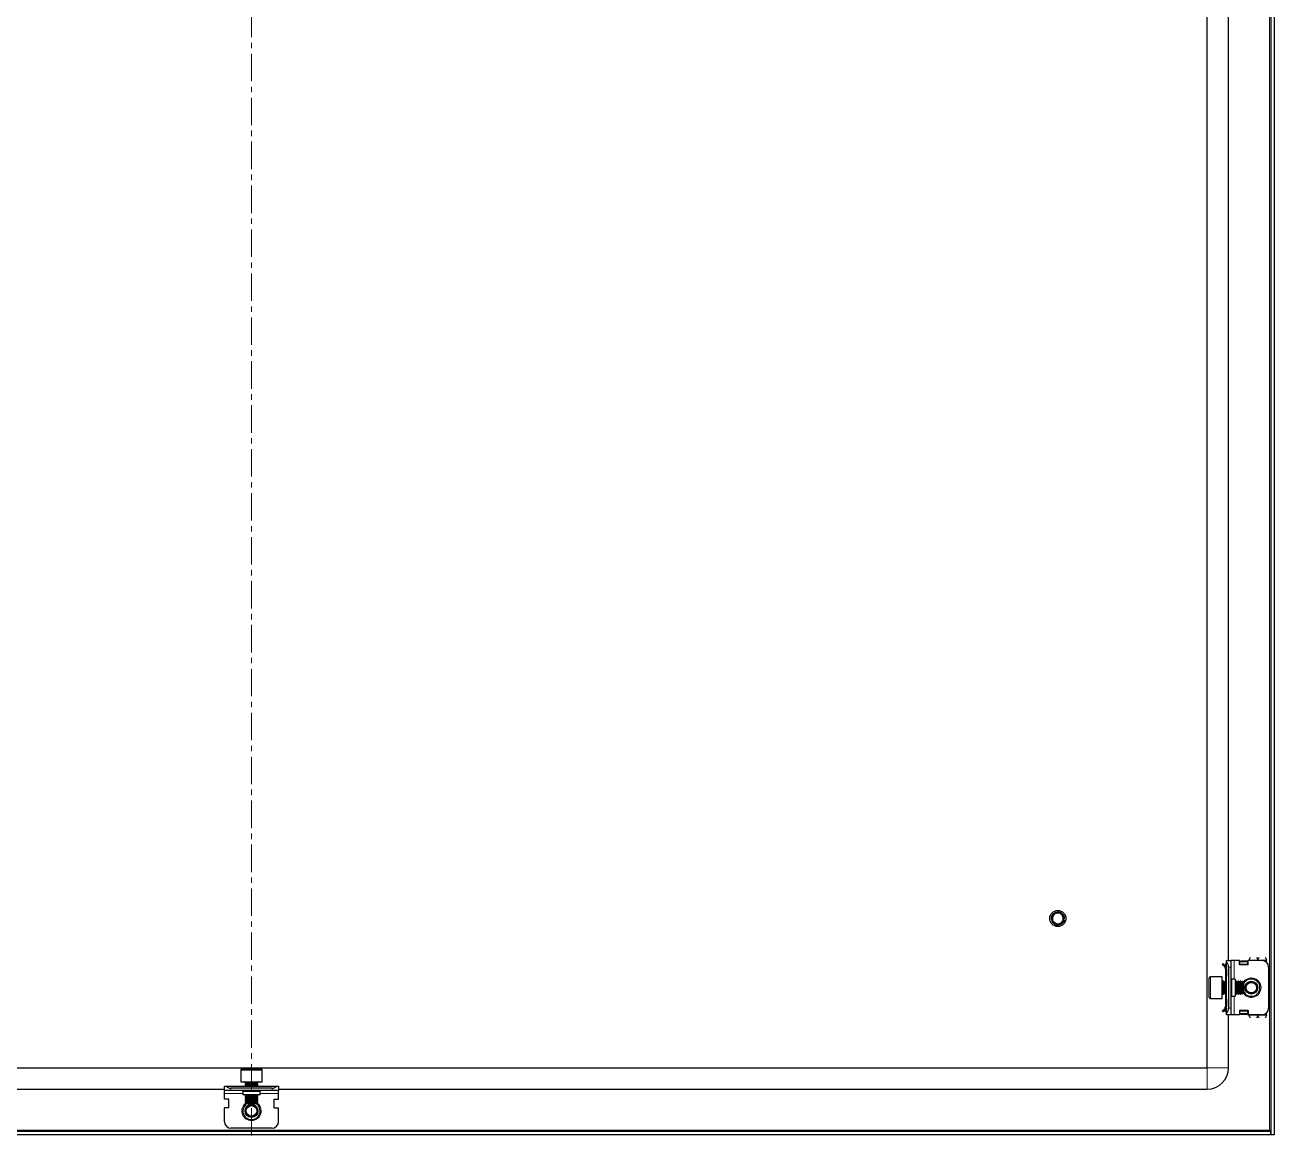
# Model space of a CAD drawing. Header units: millimetres. Extents: x -470 to 1925, y -869 to 1304.
# Drawn here: x 1346 to 1924, y -757 to -242 of the extents above; entities that cross this region are included whole.
import ezdxf

# ---------------------------------------------------------------- set-up
doc = ezdxf.new("R2010")
doc.units = ezdxf.units.MM
doc.linetypes.add('CENTERX2', pattern=[20.32, 12.7, -2.54, 2.54, -2.54])
doc.layers.add('FORMAT', color=7, linetype='Continuous')

msp = doc.modelspace()

# ---------------------------------------------------------------- linework, layer by layer
at = {"color": 8, "linetype": 'Continuous', "lineweight": 18}
for p, q in [((1922.14, 1203.73), (1922.14, -753.07)), ((1902.24, -676.17), (1902.03, -675.96)), ((1905.74, -674.67), (1905.74, -683.17)), ((1912.74, -674.42), (1916.74, -674.42)), ((1920.74, -674.42), (1916.74, -674.42)), ((1902.24, -676.67), (1901.74, -676.67)), ((1904.24, -677.67), (1903.24, -677.67)), ((1911.99, -676.32), (1908.49, -676.32)), ((1894.84, -682.17), (1894.84, -684.48)), ((1894.84, -684.48), (1894.84, -692.17)), ((1900.49, -684.17), (1900.49, -690.17)), ((1904.74, -683.17), (1904.74, -691.17)), ((1905.74, -691.17), (1905.74, -699.67)), ((1902.24, -697.67), (1901.74, -697.67)), ((1902.24, -698.17), (1902.03, -698.38)), ((1903.24, -696.67), (1904.24, -696.67)), ((1908.49, -698.02), (1911.99, -698.02)), ((1916.74, -699.92), (1912.74, -699.92)), ((1920.74, -699.92), (1916.74, -699.92)), ((1453.93, -725.27), (1446.24, -725.27)), ((1456.24, -725.27), (1453.93, -725.27)), ((1893.24, -724.17), (1893.24, -734.17)), ((1893.24, -724.17), (1903.24, -724.17)), ((1441.74, -733.67), (1441.74, -734.67)), ((1454.24, -730.92), (1448.24, -730.92)), ((1460.74, -734.67), (1460.74, -733.67)), ((1447.24, -736.17), (1438.74, -736.17)), ((1455.24, -735.17), (1447.24, -735.17)), ((1463.74, -736.17), (1455.24, -736.17)), ((1922.14, -753.07), (980.34, -753.07))]:
    msp.add_line(p, q, dxfattribs=at)
at = {"color": 7, "linetype": 'Continuous', "lineweight": 25}
for p, q in [((1922.74, 1205.83), (1922.74, -755.17)), ((1924.24, 1205.83), (1924.24, -755.17)), ((1893.24, -724.17), (1893.24, 1174.83)), ((1903.24, -674.67), (1903.24, -99.67)), ((1822.7, -652.59), (1822.97, -652.47)), ((1823.26, -652.33), (1823.55, -652.27)), ((1823.64, -652.23), (1823.6, -652.24)), ((1824.78, -652.22), (1824.74, -652.21)), ((1824.96, -652.26), (1824.91, -652.25)), ((1825.14, -652.31), (1825.09, -652.29)), ((1825.31, -652.37), (1825.27, -652.35)), ((1825.67, -652.53), (1825.63, -652.51)), ((1825.67, -652.53), (1825.67, -652.64)), ((1825.67, -652.53), (1825.81, -652.65)), ((1825.85, -652.64), (1825.81, -652.61)), ((1826.02, -652.75), (1825.98, -652.73)), ((1826.02, -652.75), (1826.23, -652.94)), ((1826.18, -652.88), (1826.14, -652.85)), ((1821.25, -654.97), (1821.24, -655.02)), ((1821.24, -655.17), (1821.24, -655.17)), ((1821.25, -654.97), (1821.31, -654.66)), ((1821.27, -654.77), (1821.26, -654.82)), ((1821.3, -654.56), (1821.29, -654.61)), ((1821.35, -654.37), (1821.34, -654.42)), ((1821.4, -654.19), (1821.39, -654.23)), ((1821.46, -654.05), (1821.56, -653.87)), ((1821.47, -654.05), (1821.57, -653.86)), ((1821.95, -656.04), (1821.78, -655.63)), ((1822.08, -657.25), (1821.96, -657.12)), ((1821.97, -653.2), (1822.14, -653.08)), ((1821.97, -657.13), (1821.98, -657.15)), ((1822.08, -657.25), (1822.11, -657.28)), ((1822.22, -657.39), (1822.26, -657.42)), ((1822.38, -657.52), (1822.42, -657.55)), ((1822.54, -657.64), (1822.59, -657.67)), ((1824.04, -658.16), (1824.79, -658.09)), ((1824.63, -658.14), (1824.42, -658.14)), ((1824.93, -658.09), (1824.97, -658.08)), ((1825.12, -658.04), (1825.17, -658.02)), ((1825.31, -657.97), (1825.36, -657.95)), ((1825.5, -657.89), (1825.55, -657.87)), ((1825.86, -657.69), (1825.66, -657.81)), ((1825.68, -657.73), (1825.73, -657.77)), ((1825.69, -657.8), (1825.73, -657.77)), ((1825.86, -657.69), (1825.9, -657.67)), ((1826.33, -653.02), (1826.3, -652.99)), ((1826.31, -657.34), (1826.35, -657.3)), ((1826.46, -653.16), (1826.43, -653.12)), ((1826.44, -657.2), (1826.47, -657.17)), ((1827.05, -654.13), (1827.05, -654.12)), ((1827.16, -655.87), (1827.08, -656.11)), ((1827.11, -654.31), (1827.1, -654.26)), ((1827.1, -656.06), (1827.12, -656.02)), ((1827.16, -654.48), (1827.15, -654.44)), ((1827.16, -655.87), (1827.17, -655.83)), ((1827.2, -654.67), (1827.19, -654.62)), ((1827.2, -655.67), (1827.2, -655.63)), ((1827.24, -655.06), (1827.21, -655.3)), ((1827.22, -654.86), (1827.22, -654.81)), ((1827.22, -655.47), (1827.23, -655.42)), ((1827.24, -655.06), (1827.23, -655.01)), ((1827.24, -655.26), (1827.24, -655.21)), ((1902.03, -675.96), (1902.24, -675.76)), ((1902.24, -674.67), (1904.24, -674.67)), ((1902.24, -675.43), (1902.24, -674.67)), ((1902.24, -698.91), (1902.24, -675.43)), ((1904.24, -674.67), (1904.24, -677.67)), ((1905.74, -674.67), (1904.24, -674.67)), ((1908.24, -674.67), (1905.74, -674.67)), ((1908.24, -676.67), (1908.24, -674.67)), ((1908.49, -675.05), (1908.99, -674.69)), ((1908.99, -675.05), (1908.49, -675.4)), ((1908.49, -675.4), (1908.49, -675.05)), ((1908.49, -676.32), (1908.49, -675.4)), ((1908.99, -674.69), (1908.99, -675.05)), ((1908.99, -674.69), (1911.49, -674.69)), ((1908.99, -675.05), (1911.49, -675.05)), ((1911.49, -675.05), (1911.49, -674.69)), ((1911.49, -674.69), (1911.99, -675.05)), ((1911.99, -675.4), (1911.49, -675.05)), ((1911.99, -675.05), (1911.99, -675.4)), ((1911.99, -675.4), (1911.99, -676.32)), ((1912.04, -674.79), (1912.04, -676.67)), ((1912.24, -674.79), (1912.04, -674.79)), ((1912.24, -676.67), (1912.24, -674.67)), ((1918.74, -674.67), (1912.24, -674.67)), ((1912.74, -674.67), (1912.74, -674.42)), ((1920.74, -675.43), (1920.74, -674.42)), ((1900.68, -676.03), (1900.32, -676.38)), ((1901.3, -677.36), (1900.32, -676.38)), ((1901.65, -677.01), (1900.68, -676.03)), ((1901.3, -677.36), (1901.65, -677.01)), ((1901.74, -676.67), (1901.74, -677.06)), ((1901.74, -678.42), (1902.24, -678.42)), ((1901.74, -678.42), (1901.74, -681.92)), ((1902.24, -678.42), (1902.24, -681.92)), ((1903.24, -677.67), (1903.24, -696.67)), ((1904.24, -677.67), (1904.24, -696.67)), ((1912.24, -676.67), (1908.24, -676.67)), ((1908.49, -676.67), (1908.49, -676.32)), ((1911.99, -676.32), (1911.99, -676.67)), ((1921.74, -677.67), (1921.74, -696.67)), ((1894.24, -684.8), (1894.24, -682.77)), ((1894.24, -691.57), (1894.24, -684.8)), ((1900.24, -682.17), (1894.84, -682.17)), ((1900.24, -684.48), (1900.24, -682.17)), ((1900.24, -692.17), (1900.24, -684.48)), ((1900.85, -684.17), (1900.49, -684.17)), ((1901.24, -684.72), (1900.85, -684.17)), ((1900.85, -689.7), (1900.85, -684.17)), ((1901.63, -684.17), (1901.24, -684.72)), ((1901.24, -689.23), (1901.24, -684.72)), ((1901.85, -684.17), (1901.63, -684.17)), ((1901.63, -689.7), (1901.63, -684.17)), ((1902.24, -681.92), (1901.74, -681.92)), ((1901.74, -681.92), (1901.74, -684.17)), ((1902.24, -684.72), (1901.85, -684.17)), ((1901.85, -689.7), (1901.85, -684.17)), ((1906.24, -683.17), (1904.74, -683.17)), ((1906.24, -683.17), (1906.24, -691.17)), ((1906.63, -684.17), (1906.24, -684.72)), ((1906.85, -684.17), (1906.63, -684.17)), ((1906.63, -689.7), (1906.63, -684.17)), ((1907.24, -684.72), (1906.85, -684.17)), ((1906.85, -689.7), (1906.85, -684.17)), ((1907.63, -684.17), (1907.24, -684.72)), ((1907.24, -689.23), (1907.24, -684.72)), ((1907.85, -684.17), (1907.63, -684.17)), ((1907.63, -689.7), (1907.63, -684.17)), ((1908.24, -684.72), (1907.85, -684.17)), ((1907.85, -689.7), (1907.85, -684.17)), ((1908.63, -684.17), (1908.24, -684.72)), ((1908.24, -689.23), (1908.24, -684.72)), ((1908.85, -684.17), (1908.63, -684.17)), ((1908.63, -689.7), (1908.63, -684.17)), ((1909.24, -684.72), (1908.85, -684.17)), ((1908.85, -689.7), (1908.85, -684.17)), ((1909.63, -684.17), (1909.24, -684.72)), ((1909.24, -689.23), (1909.24, -684.72)), ((1909.68, -684.17), (1909.63, -684.17)), ((1909.63, -689.7), (1909.63, -684.17)), ((1910.24, -684.72), (1909.68, -684.17)), ((1909.68, -685.55), (1909.68, -684.17)), ((1909.68, -690.17), (1909.68, -685.55)), ((1910.24, -685.85), (1910.24, -684.72)), ((1910.24, -689.62), (1910.24, -685.85)), ((1894.84, -692.17), (1900.24, -692.17)), ((1900.49, -690.17), (1900.85, -690.17)), ((1900.85, -690.17), (1901.24, -689.62)), ((1900.85, -690.17), (1900.85, -689.7)), ((1901.24, -689.62), (1901.24, -689.23)), ((1901.24, -689.62), (1901.63, -690.17)), ((1901.63, -690.17), (1901.63, -689.7)), ((1901.63, -690.17), (1901.85, -690.17)), ((1901.74, -690.17), (1901.74, -692.42)), ((1901.74, -692.42), (1902.24, -692.42)), ((1901.74, -692.42), (1901.74, -695.92)), ((1901.85, -690.17), (1902.24, -689.62)), ((1901.85, -690.17), (1901.85, -689.7)), ((1902.24, -692.42), (1902.24, -695.92)), ((1904.74, -691.17), (1906.24, -691.17)), ((1906.24, -689.62), (1906.63, -690.17)), ((1906.63, -690.17), (1906.63, -689.7)), ((1906.63, -690.17), (1906.85, -690.17)), ((1906.85, -690.17), (1907.24, -689.62)), ((1906.85, -690.17), (1906.85, -689.7)), ((1907.24, -689.62), (1907.24, -689.23)), ((1907.24, -689.62), (1907.63, -690.17)), ((1907.63, -690.17), (1907.63, -689.7)), ((1907.63, -690.17), (1907.85, -690.17)), ((1907.85, -690.17), (1908.24, -689.62)), ((1907.85, -690.17), (1907.85, -689.7)), ((1908.24, -689.62), (1908.24, -689.23)), ((1908.24, -689.62), (1908.63, -690.17)), ((1908.63, -690.17), (1908.63, -689.7)), ((1908.63, -690.17), (1908.85, -690.17)), ((1908.85, -690.17), (1909.24, -689.62)), ((1908.85, -690.17), (1908.85, -689.7)), ((1909.24, -689.62), (1909.24, -689.23)), ((1909.24, -689.62), (1909.63, -690.17)), ((1909.63, -690.17), (1909.63, -689.7)), ((1909.63, -690.17), (1909.68, -690.17)), ((1909.68, -690.17), (1910.24, -689.62)), ((1901.3, -696.98), (1900.32, -697.96)), ((1900.68, -698.31), (1900.32, -697.96)), ((1901.65, -697.33), (1900.68, -698.31)), ((1901.3, -696.98), (1901.65, -697.33)), ((1901.74, -695.92), (1902.24, -695.92)), ((1901.74, -697.67), (1901.74, -697.21)), ((1902.24, -698.58), (1902.03, -698.38)), ((1902.24, -699.67), (1902.24, -698.91)), ((1904.24, -696.67), (1904.24, -699.67)), ((1912.24, -697.67), (1908.24, -697.67)), ((1908.24, -697.67), (1908.24, -699.67)), ((1908.49, -698.02), (1908.49, -697.67)), ((1908.49, -698.94), (1908.49, -698.02)), ((1908.49, -698.94), (1908.99, -699.29)), ((1908.49, -699.29), (1908.49, -698.94)), ((1911.49, -699.29), (1911.99, -698.94)), ((1911.99, -697.67), (1911.99, -698.02)), ((1911.99, -698.02), (1911.99, -698.94)), ((1911.99, -698.94), (1911.99, -699.29)), ((1912.04, -697.67), (1912.04, -699.55)), ((1912.24, -697.67), (1912.24, -699.67)), ((1920.74, -699.92), (1920.74, -698.91)), ((1904.24, -699.67), (1902.24, -699.67)), ((1903.24, -724.17), (1903.24, -699.67)), ((1905.74, -699.67), (1904.24, -699.67)), ((1908.24, -699.67), (1905.74, -699.67)), ((1908.99, -699.64), (1908.49, -699.29)), ((1911.49, -699.29), (1908.99, -699.29)), ((1908.99, -699.29), (1908.99, -699.64)), ((1911.49, -699.64), (1908.99, -699.64)), ((1911.49, -699.64), (1911.49, -699.29)), ((1911.99, -699.29), (1911.49, -699.64)), ((1912.04, -699.55), (1912.24, -699.55)), ((1918.74, -699.67), (1912.24, -699.67)), ((1912.74, -699.92), (1912.74, -699.67)), ((1009.24, -724.17), (1893.24, -724.17)), ((1446.24, -725.27), (1446.24, -730.67)), ((1446.84, -724.67), (1453.61, -724.67)), ((1453.61, -724.67), (1455.64, -724.67)), ((1456.24, -730.67), (1456.24, -725.27)), ((1438.74, -734.67), (1438.74, -732.67)), ((1438.74, -732.67), (1439.5, -732.67)), ((1439.5, -732.67), (1462.97, -732.67)), ((1460.74, -733.67), (1441.74, -733.67)), ((1446.24, -730.67), (1453.93, -730.67)), ((1448.24, -730.92), (1448.24, -731.28)), ((1448.24, -731.28), (1448.79, -731.67)), ((1448.24, -731.28), (1448.71, -731.28)), ((1448.79, -731.67), (1448.24, -732.06)), ((1448.24, -732.06), (1448.24, -732.28)), ((1448.24, -732.06), (1448.71, -732.06)), ((1448.24, -732.28), (1448.79, -732.67)), ((1448.24, -732.28), (1448.71, -732.28)), ((1448.71, -731.28), (1454.24, -731.28)), ((1448.71, -732.06), (1454.24, -732.06)), ((1448.71, -732.28), (1454.24, -732.28)), ((1448.79, -731.67), (1449.18, -731.67)), ((1449.18, -731.67), (1453.68, -731.67)), ((1453.68, -731.67), (1454.24, -731.28)), ((1454.24, -732.06), (1453.68, -731.67)), ((1453.68, -732.67), (1454.24, -732.28)), ((1453.93, -730.67), (1456.24, -730.67)), ((1454.24, -731.28), (1454.24, -730.92)), ((1454.24, -732.28), (1454.24, -732.06)), ((1462.97, -732.67), (1463.74, -732.67)), ((1463.74, -732.67), (1463.74, -734.67)), ((1009.24, -734.17), (1438.74, -734.17)), ((1441.74, -734.67), (1438.74, -734.67)), ((1438.74, -736.17), (1438.74, -734.67)), ((1438.74, -738.67), (1438.74, -736.17)), ((1440.74, -738.67), (1438.74, -738.67)), ((1440.74, -742.67), (1440.74, -738.67)), ((1460.74, -734.67), (1441.74, -734.67)), ((1447.24, -735.17), (1447.24, -736.67)), ((1455.24, -736.67), (1447.24, -736.67)), ((1448.79, -736.67), (1448.24, -737.06)), ((1448.24, -737.06), (1448.24, -737.28)), ((1448.24, -737.06), (1448.71, -737.06)), ((1448.24, -737.28), (1448.79, -737.67)), ((1448.24, -737.28), (1448.71, -737.28)), ((1448.79, -737.67), (1448.24, -738.06)), ((1448.24, -738.06), (1448.24, -738.28)), ((1448.24, -738.06), (1448.71, -738.06)), ((1448.24, -738.28), (1448.79, -738.67)), ((1448.24, -738.28), (1448.71, -738.28)), ((1448.79, -738.67), (1448.24, -739.06)), ((1448.24, -739.06), (1448.24, -739.28)), ((1448.24, -739.06), (1448.71, -739.06)), ((1448.24, -739.28), (1448.79, -739.67)), ((1448.24, -739.28), (1448.71, -739.28)), ((1448.71, -737.06), (1454.24, -737.06)), ((1448.71, -737.28), (1454.24, -737.28)), ((1448.71, -738.06), (1454.24, -738.06)), ((1448.71, -738.28), (1454.24, -738.28)), ((1448.71, -739.06), (1454.24, -739.06)), ((1448.71, -739.28), (1454.24, -739.28)), ((1448.79, -737.67), (1449.18, -737.67)), ((1448.79, -738.67), (1449.18, -738.67)), ((1449.18, -737.67), (1453.68, -737.67)), ((1449.18, -738.67), (1453.68, -738.67)), ((1454.24, -737.06), (1453.68, -736.67)), ((1453.68, -737.67), (1454.24, -737.28)), ((1454.24, -738.06), (1453.68, -737.67)), ((1453.68, -738.67), (1454.24, -738.28)), ((1454.24, -739.06), (1453.68, -738.67)), ((1453.68, -739.67), (1454.24, -739.28)), ((1454.24, -737.28), (1454.24, -737.06)), ((1454.24, -738.28), (1454.24, -738.06)), ((1454.24, -739.28), (1454.24, -739.06)), ((1455.24, -736.67), (1455.24, -735.17)), ((1463.74, -734.67), (1460.74, -734.67)), ((1461.74, -738.67), (1463.74, -738.67)), ((1461.74, -742.67), (1461.74, -738.67)), ((1463.74, -734.17), (1893.24, -734.17)), ((1463.74, -736.17), (1463.74, -734.67)), ((1463.74, -738.67), (1463.74, -736.17)), ((1438.74, -749.17), (1438.74, -742.67)), ((1440.74, -742.67), (1438.74, -742.67)), ((1448.79, -739.67), (1448.24, -740.06)), ((1448.24, -740.06), (1448.24, -740.12)), ((1448.24, -740.06), (1448.71, -740.06)), ((1448.24, -740.12), (1448.79, -740.67)), ((1448.24, -740.12), (1452.86, -740.12)), ((1448.71, -740.06), (1454.24, -740.06)), ((1448.79, -739.67), (1449.18, -739.67)), ((1448.79, -740.67), (1452.56, -740.67)), ((1449.18, -739.67), (1453.68, -739.67)), ((1452.56, -740.67), (1453.68, -740.67)), ((1452.86, -740.12), (1454.24, -740.12)), ((1454.24, -740.06), (1453.68, -739.67)), ((1453.68, -740.67), (1454.24, -740.12)), ((1454.24, -740.12), (1454.24, -740.06)), ((1461.74, -742.67), (1463.74, -742.67)), ((1463.74, -749.17), (1463.74, -742.67)), ((1922.54, -753.67), (979.94, -753.67)), ((1922.54, -755.17), (979.94, -755.17)), ((1460.74, -752.17), (1441.74, -752.17)), ((1922.14, -753.07), (1922.38, -753.67)), ((1922.54, -753.67), (1922.54, -755.17)), ((1924.24, -755.17), (1922.74, -755.17))]:
    msp.add_line(p, q, dxfattribs=at)
for centre, radius in [((1824.24, -655.17), 3.75), ((1913.74, -687.17), 3), ((1913.74, -687.17), 2.76), ((1913.74, -687.17), 2.45), ((1451.24, -744.17), 3), ((1451.24, -744.17), 2.76), ((1451.24, -744.17), 2.45)]:
    msp.add_circle(centre, radius, dxfattribs=at)
for centre, radius, start, end in [((1824.24, -655.17), 2.5, 108.59442, 168.59442), ((1824.24, -655.17), 2.5, 48.59442, 108.59442), ((1824.24, -655.17), 3, 180, 220.74374), ((1824.24, -655.17), 2.5, 168.59442, 190.51652), ((1824.24, -655.17), 3, 239.92857, 266.21929), ((1824.24, -655.17), 2.5, 255.88813, 288.59442), ((1824.24, -655.17), 2.5, 288.59442, 348.59442), ((1824.24, -655.17), 2.5, 348.59442, 48.59442), ((1902.74, -676.67), 1, 135, 180), ((1900.24, -677.67), 3, 360, 48.18969), ((1918.74, -677.67), 3, 360, 90), ((1894.84, -682.77), 0.6, 90, 180), ((1900.49, -683.92), 0.25, 180, 270), ((1904.74, -682.67), 0.5, 180, 270), ((1913.74, -687.17), 4, 270, 151.04498), ((1894.84, -691.57), 0.6, 180, 270), ((1900.49, -690.42), 0.25, 90, 180), ((1904.74, -691.67), 0.5, 90, 180), ((1913.74, -687.17), 4, 208.95502, 270), ((1902.74, -697.67), 1, 180, 225), ((1900.24, -696.67), 3, 311.81031, 360), ((1918.74, -696.67), 3, 270, 360), ((1446.84, -725.27), 0.6, 90, 180), ((1455.64, -725.27), 0.6, 0, 90), ((1893.24, -724.17), 10, 270, 0), ((1441.74, -730.67), 3, 221.81031, 270), ((1447.99, -730.92), 0.25, 0, 90), ((1454.49, -730.92), 0.25, 90, 180), ((1460.74, -730.67), 3, 270, 318.18969), ((1446.74, -735.17), 0.5, 0, 90), ((1455.74, -735.17), 0.5, 90, 180), ((1451.24, -744.17), 4, 118.95502, 180), ((1451.24, -744.17), 4, 180, 61.04498), ((1441.74, -749.17), 3, 180, 270), ((1460.74, -749.17), 3, 270, 360)]:
    msp.add_arc(centre, radius, start, end, dxfattribs=at)
at = {"color": 8, "linetype": 'Continuous', "lineweight": 18}
for centre, start, end in [((1913.74, -687.17), 215.46217, 90), ((1913.74, -687.17), 90, 144.53783), ((1451.24, -744.17), 125.46217, 0), ((1451.24, -744.17), 0, 54.53783)]:
    msp.add_arc(centre, 4.5, start, end, dxfattribs=at)
at = {"color": 7, "linetype": 'Continuous', "lineweight": 25}
for points, knots in [([(1821.4, -654.19), (1821.61, -653.76), (1821.93, -653.12), (1822.51, -652.72), (1822.72, -652.59)], [0, 0, 0, 0, 0.657042, 1, 1, 1, 1]), ([(1821.61, -653.78), (1821.64, -653.71), (1821.77, -653.37), (1822.09, -653.05), (1822.36, -652.83), (1822.41, -652.79)], [0, 0, 0, 0, 0.17549, 0.867074, 1, 1, 1, 1]), ([(1823.08, -652.81), (1823.02, -652.85), (1822.69, -653.03), (1822.2, -653.5), (1821.89, -654.08), (1821.8, -654.42), (1821.79, -654.48)], [0, 0, 0, 0, 0.104785, 0.513079, 0.918136, 1, 1, 1, 1]), ([(1822.38, -652.82), (1822.37, -652.82), (1822.36, -652.83), (1822.35, -652.84), (1822.34, -652.85)], [0, 0, 0, 0, 0.484546, 1, 1, 1, 1]), ([(1822.53, -652.7), (1822.53, -652.71), (1822.51, -652.72), (1822.5, -652.72), (1822.49, -652.73)], [0, 0, 0, 0, 0.482687, 1, 1, 1, 1]), ([(1822.53, -652.7), (1822.54, -652.69), (1822.59, -652.66), (1822.65, -652.64), (1822.69, -652.62)], [0, 0, 0, 0, 0.230751, 1, 1, 1, 1]), ([(1822.7, -652.59), (1822.69, -652.6), (1822.68, -652.61), (1822.67, -652.61), (1822.66, -652.62)], [0, 0, 0, 0, 0.480194, 1, 1, 1, 1]), ([(1822.7, -652.59), (1822.73, -652.61), (1822.79, -652.65), (1822.86, -652.72), (1822.9, -652.77), (1822.91, -652.79)], [0, 0, 0, 0, 0.362858, 0.693435, 1, 1, 1, 1]), ([(1823.06, -652.85), (1823.05, -652.85), (1823.01, -652.84), (1822.94, -652.81), (1822.86, -652.76), (1822.78, -652.69), (1822.74, -652.62), (1822.72, -652.59)], [0, 0, 0, 0, 0.084477, 0.253367, 0.470159, 0.686909, 1, 1, 1, 1]), ([(1822.88, -652.49), (1822.87, -652.5), (1822.86, -652.51), (1822.84, -652.51), (1822.84, -652.52)], [0, 0, 0, 0, 0.477867, 1, 1, 1, 1]), ([(1823, -652.8), (1822.99, -652.78), (1822.98, -652.73), (1822.95, -652.66), (1822.9, -652.58), (1822.86, -652.54), (1822.84, -652.52)], [0, 0, 0, 0, 0.154183, 0.462567, 0.728091, 1, 1, 1, 1]), ([(1822.88, -652.49), (1822.91, -652.52), (1822.97, -652.55), (1823.03, -652.63), (1823.08, -652.71), (1823.11, -652.77), (1823.11, -652.81), (1823.11, -652.82)], [0, 0, 0, 0, 0.260762, 0.494805, 0.723794, 0.94279, 1, 1, 1, 1]), ([(1823.07, -652.41), (1823.06, -652.41), (1823.05, -652.42), (1823.03, -652.42), (1823.02, -652.43)], [0, 0, 0, 0, 0.4764859, 1, 1, 1, 1]), ([(1823.16, -652.82), (1823.16, -652.81), (1823.16, -652.75), (1823.15, -652.67), (1823.12, -652.58), (1823.08, -652.5), (1823.04, -652.45), (1823.02, -652.43)], [0, 0, 0, 0, 0.114393, 0.350182, 0.585971, 0.790611, 1, 1, 1, 1]), ([(1823.07, -652.41), (1823.09, -652.4), (1823.15, -652.37), (1823.22, -652.36), (1823.26, -652.35)], [0, 0, 0, 0, 0.301025, 1, 1, 1, 1]), ([(1823.07, -652.41), (1823.1, -652.43), (1823.15, -652.48), (1823.21, -652.55), (1823.24, -652.64), (1823.26, -652.72), (1823.27, -652.78), (1823.26, -652.82), (1823.26, -652.83)], [0, 0, 0, 0, 0.218347, 0.41099, 0.598711, 0.777744, 0.945667, 1, 1, 1, 1]), ([(1823.44, -652.8), (1823.43, -652.8), (1823.38, -652.82), (1823.3, -652.83), (1823.2, -652.83), (1823.13, -652.82), (1823.09, -652.81), (1823.08, -652.81)], [0, 0, 0, 0, 0.099011, 0.388276, 0.61301, 0.895384, 1, 1, 1, 1]), ([(1823.26, -652.33), (1823.25, -652.34), (1823.24, -652.34), (1823.22, -652.35), (1823.22, -652.35)], [0, 0, 0, 0, 0.4765794, 1, 1, 1, 1]), ([(1823.29, -652.83), (1823.29, -652.83), (1823.31, -652.79), (1823.31, -652.72), (1823.32, -652.62), (1823.3, -652.52), (1823.27, -652.43), (1823.23, -652.38), (1823.22, -652.35)], [0, 0, 0, 0, 0.019058, 0.219488, 0.419831, 0.620151, 0.807785, 1, 1, 1, 1]), ([(1823.26, -652.33), (1823.29, -652.36), (1823.33, -652.41), (1823.38, -652.49), (1823.4, -652.58), (1823.41, -652.66), (1823.41, -652.73), (1823.4, -652.77), (1823.39, -652.79)], [0, 0, 0, 0, 0.2130021, 0.3969751, 0.5751808, 0.7443635, 0.9027788, 1, 1, 1, 1]), ([(1823.45, -652.27), (1823.45, -652.28), (1823.43, -652.28), (1823.42, -652.28), (1823.41, -652.29)], [0, 0, 0, 0, 0.4789775, 1, 1, 1, 1]), ([(1823.41, -652.79), (1823.42, -652.76), (1823.45, -652.71), (1823.46, -652.62), (1823.47, -652.53), (1823.46, -652.42), (1823.43, -652.34), (1823.41, -652.29)], [0, 0, 0, 0, 0.147065, 0.321231, 0.495346, 0.669443, 1, 1, 1, 1]), ([(1823.71, -652.57), (1823.7, -652.58), (1823.68, -652.63), (1823.62, -652.71), (1823.52, -652.77), (1823.47, -652.79), (1823.44, -652.8)], [0, 0, 0, 0, 0.153621, 0.528305, 0.811762, 1, 1, 1, 1]), ([(1823.45, -652.27), (1823.47, -652.3), (1823.51, -652.36), (1823.54, -652.45), (1823.55, -652.53), (1823.55, -652.61), (1823.53, -652.69), (1823.51, -652.74), (1823.49, -652.77), (1823.48, -652.78)], [0, 0, 0, 0, 0.1954613, 0.3596487, 0.5176065, 0.6667879, 0.8062679, 0.9362427, 1, 1, 1, 1]), ([(1823.53, -652.73), (1823.53, -652.73), (1823.56, -652.69), (1823.59, -652.6), (1823.62, -652.49), (1823.62, -652.4), (1823.62, -652.32), (1823.6, -652.27), (1823.6, -652.24)], [0, 0, 0, 0, 0.001313, 0.309582, 0.493731, 0.677835, 0.837663, 1, 1, 1, 1]), ([(1823.56, -652.74), (1823.59, -652.72), (1823.64, -652.68), (1823.68, -652.61), (1823.7, -652.58), (1823.71, -652.57)], [0, 0, 0, 0, 0.41332, 0.833507, 1, 1, 1, 1]), ([(1823.64, -652.23), (1823.65, -652.26), (1823.68, -652.31), (1823.69, -652.39), (1823.69, -652.48), (1823.68, -652.55), (1823.65, -652.64), (1823.6, -652.7), (1823.57, -652.73)], [0, 0, 0, 0, 0.162579, 0.32416, 0.478216, 0.623372, 0.759205, 1, 1, 1, 1]), ([(1823.6, -652.25), (1823.62, -652.24), (1823.74, -652.2), (1823.87, -652.19), (1823.97, -652.18)], [0, 0, 0, 0, 0.169871, 1, 1, 1, 1]), ([(1823.64, -652.23), (1823.67, -652.22), (1823.99, -652.16), (1824.63, -652.15), (1825.29, -652.33), (1825.62, -652.51), (1825.69, -652.54)], [0, 0, 0, 0, 0.044285, 0.46488, 0.894202, 1, 1, 1, 1]), ([(1825.68, -652.85), (1825.62, -652.82), (1825.29, -652.64), (1824.62, -652.46), (1824, -652.49), (1823.71, -652.57), (1823.71, -652.57)], [0, 0, 0, 0, 0.102158, 0.551599, 0.99962, 1, 1, 1, 1]), ([(1824.07, -652.2), (1824.14, -652.19), (1824.31, -652.16), (1824.48, -652.18), (1824.58, -652.19)], [0, 0, 0, 0, 0.399625, 1, 1, 1, 1]), ([(1824.73, -652.23), (1824.79, -652.23), (1824.94, -652.24), (1825.08, -652.29), (1825.17, -652.32)], [0, 0, 0, 0, 0.3533163, 1, 1, 1, 1]), ([(1825.61, -652.83), (1825.61, -652.82), (1825.6, -652.79), (1825.61, -652.72), (1825.64, -652.63), (1825.67, -652.57), (1825.69, -652.54)], [0, 0, 0, 0, 0.0582551, 0.3055086, 0.6471604, 1, 1, 1, 1]), ([(1825.89, -653.29), (1825.88, -653.29), (1825.85, -653.25), (1825.8, -653.19), (1825.75, -653.11), (1825.71, -653.02), (1825.69, -652.93), (1825.69, -652.88), (1825.68, -652.85)], [0, 0, 0, 0, 0.066273, 0.267344, 0.4230955, 0.6187345, 0.8140891, 1, 1, 1, 1]), ([(1825.69, -652.85), (1825.71, -652.83), (1825.75, -652.78), (1825.78, -652.7), (1825.8, -652.64), (1825.81, -652.61)], [0, 0, 0, 0, 0.351509, 0.671861, 1, 1, 1, 1]), ([(1825.85, -652.64), (1825.85, -652.67), (1825.84, -652.74), (1825.81, -652.84), (1825.77, -652.92), (1825.73, -652.97), (1825.71, -652.99), (1825.71, -652.99)], [0, 0, 0, 0, 0.275174, 0.522846, 0.765225, 0.99702, 1, 1, 1, 1]), ([(1825.72, -653.04), (1825.73, -653.03), (1825.78, -653.01), (1825.84, -652.96), (1825.9, -652.89), (1825.95, -652.81), (1825.97, -652.75), (1825.98, -652.73)], [0, 0, 0, 0, 0.084965, 0.329338, 0.573716, 0.784411, 1, 1, 1, 1]), ([(1826.02, -652.75), (1826.01, -652.79), (1826, -652.86), (1825.96, -652.95), (1825.91, -653.02), (1825.85, -653.08), (1825.8, -653.12), (1825.77, -653.13), (1825.77, -653.13)], [0, 0, 0, 0, 0.222831, 0.420099, 0.612409, 0.79585, 0.967895, 1, 1, 1, 1]), ([(1825.78, -653.16), (1825.78, -653.16), (1825.82, -653.15), (1825.88, -653.12), (1825.97, -653.07), (1826.04, -653.01), (1826.1, -652.93), (1826.13, -652.88), (1826.14, -652.85)], [0, 0, 0, 0, 0.002693, 0.20821, 0.413641, 0.619057, 0.807274, 1, 1, 1, 1]), ([(1826.18, -652.88), (1826.17, -652.92), (1826.15, -652.98), (1826.1, -653.06), (1826.04, -653.13), (1825.98, -653.18), (1825.92, -653.22), (1825.88, -653.22), (1825.87, -653.22)], [0, 0, 0, 0, 0.219212, 0.409339, 0.593597, 0.768568, 0.932394, 1, 1, 1, 1]), ([(1821.73, -654.88), (1821.72, -654.89), (1821.71, -654.93), (1821.66, -654.98), (1821.61, -655.03), (1821.55, -655.08), (1821.47, -655.12), (1821.38, -655.15), (1821.31, -655.17), (1821.26, -655.17), (1821.24, -655.17)], [0, 0, 0, 0, 0.060221, 0.18113, 0.301988, 0.42281, 0.589437, 0.75603, 0.87711, 1, 1, 1, 1]), ([(1821.24, -655.18), (1821.24, -655.13), (1821.23, -655.05), (1821.25, -654.97), (1821.26, -654.95)], [0, 0, 0, 0, 0.659859, 1, 1, 1, 1]), ([(1821.6, -655.04), (1821.57, -655.03), (1821.51, -655.01), (1821.42, -655), (1821.33, -655), (1821.27, -655.02), (1821.24, -655.02)], [0, 0, 0, 0, 0.237597, 0.516729, 0.755527, 1, 1, 1, 1]), ([(1821.24, -655.18), (1821.27, -655.16), (1821.33, -655.13), (1821.42, -655.1), (1821.48, -655.1), (1821.51, -655.1)], [0, 0, 0, 0, 0.371226, 0.708872, 1, 1, 1, 1]), ([(1822.17, -656.95), (1822.14, -656.93), (1821.9, -656.71), (1821.55, -656.25), (1821.31, -655.64), (1821.26, -655.29), (1821.24, -655.17)], [0, 0, 0, 0, 0.050685, 0.485619, 0.826643, 1, 1, 1, 1]), ([(1821.25, -654.97), (1821.28, -654.96), (1821.34, -654.93), (1821.44, -654.91), (1821.53, -654.91), (1821.61, -654.93), (1821.66, -654.95), (1821.68, -654.96)], [0, 0, 0, 0, 0.235039, 0.445532, 0.651268, 0.847853, 1, 1, 1, 1]), ([(1821.7, -654.93), (1821.68, -654.91), (1821.62, -654.87), (1821.53, -654.83), (1821.44, -654.81), (1821.35, -654.8), (1821.29, -654.81), (1821.26, -654.82)], [0, 0, 0, 0, 0.189173, 0.404697, 0.62022, 0.807935, 1, 1, 1, 1]), ([(1821.27, -654.77), (1821.3, -654.76), (1821.37, -654.73), (1821.46, -654.73), (1821.55, -654.74), (1821.63, -654.76), (1821.69, -654.79), (1821.73, -654.82), (1821.74, -654.83)], [0, 0, 0, 0, 0.214065, 0.402363, 0.585629, 0.760234, 0.923894, 1, 1, 1, 1]), ([(1821.76, -654.82), (1821.75, -654.81), (1821.72, -654.77), (1821.66, -654.72), (1821.57, -654.67), (1821.48, -654.63), (1821.39, -654.61), (1821.32, -654.61), (1821.29, -654.61)], [0, 0, 0, 0, 0.069872, 0.258455, 0.446951, 0.635422, 0.81547, 1, 1, 1, 1]), ([(1821.3, -654.56), (1821.31, -654.51), (1821.32, -654.43), (1821.36, -654.36), (1821.37, -654.33)], [0, 0, 0, 0, 0.657988, 1, 1, 1, 1]), ([(1821.3, -654.56), (1821.34, -654.56), (1821.4, -654.54), (1821.5, -654.55), (1821.58, -654.57), (1821.66, -654.61), (1821.72, -654.65), (1821.75, -654.68), (1821.76, -654.7)], [0, 0, 0, 0, 0.208898, 0.388587, 0.562428, 0.727295, 0.881578, 1, 1, 1, 1]), ([(1821.77, -654.67), (1821.75, -654.65), (1821.72, -654.61), (1821.66, -654.55), (1821.59, -654.5), (1821.51, -654.46), (1821.42, -654.43), (1821.36, -654.42), (1821.34, -654.42)], [0, 0, 0, 0, 0.137266, 0.30795, 0.478578, 0.649185, 0.822833, 1, 1, 1, 1]), ([(1821.35, -654.37), (1821.38, -654.37), (1821.44, -654.37), (1821.52, -654.38), (1821.6, -654.41), (1821.67, -654.46), (1821.73, -654.51), (1821.77, -654.56), (1821.79, -654.6), (1821.79, -654.62)], [0, 0, 0, 0, 0.165667, 0.330522, 0.488809, 0.638525, 0.778629, 0.909213, 1, 1, 1, 1]), ([(1821.77, -654.53), (1821.76, -654.52), (1821.74, -654.48), (1821.69, -654.41), (1821.62, -654.34), (1821.54, -654.29), (1821.46, -654.25), (1821.41, -654.24), (1821.39, -654.23)], [0, 0, 0, 0, 0.076151, 0.276704, 0.47712, 0.677473, 0.837574, 1, 1, 1, 1]), ([(1821.4, -654.19), (1821.43, -654.19), (1821.49, -654.2), (1821.57, -654.23), (1821.64, -654.27), (1821.7, -654.33), (1821.74, -654.38), (1821.77, -654.45), (1821.79, -654.5), (1821.8, -654.54), (1821.8, -654.55)], [0, 0, 0, 0, 0.154027, 0.307095, 0.452862, 0.590123, 0.718565, 0.838856, 0.95247, 1, 1, 1, 1]), ([(1821.48, -654.06), (1821.49, -654), (1821.52, -653.87), (1821.59, -653.76), (1821.62, -653.7)], [0, 0, 0, 0, 0.4624819, 1, 1, 1, 1]), ([(1821.69, -653.65), (1821.71, -653.6), (1821.81, -653.3), (1822.06, -653.09), (1822.26, -652.91)], [0, 0, 0, 0, 0.171865, 1, 1, 1, 1]), ([(1821.73, -654.84), (1821.72, -654.94), (1821.71, -655.21), (1821.75, -655.47), (1821.78, -655.63)], [0, 0, 0, 0, 0.4085207, 1, 1, 1, 1]), ([(1821.79, -654.68), (1821.79, -654.68), (1821.78, -654.73), (1821.76, -654.78), (1821.73, -654.83), (1821.73, -654.84)], [0, 0, 0, 0, 0.157682, 0.80304, 1, 1, 1, 1]), ([(1821.79, -654.48), (1821.79, -654.51), (1821.8, -654.58), (1821.79, -654.64), (1821.79, -654.68)], [0, 0, 0, 0, 0.544473, 1, 1, 1, 1]), ([(1821.97, -653.2), (1821.97, -653.21), (1821.95, -653.23), (1821.94, -653.25), (1821.93, -653.26)], [0, 0, 0, 0, 0.296796, 1, 1, 1, 1]), ([(1823.23, -657.4), (1823.16, -657.37), (1822.84, -657.21), (1822.32, -656.79), (1822.07, -656.29), (1821.95, -656.04)], [0, 0, 0, 0, 0.130652, 0.560007, 1, 1, 1, 1]), ([(1821.97, -657.13), (1821.98, -657.1), (1822.01, -657.06), (1822.08, -657), (1822.13, -656.97), (1822.16, -656.95), (1822.17, -656.95)], [0, 0, 0, 0, 0.315056, 0.630194, 0.945514, 1, 1, 1, 1]), ([(1822.53, -657), (1822.5, -656.99), (1822.44, -656.98), (1822.36, -656.98), (1822.28, -656.99), (1822.19, -657.01), (1822.09, -657.06), (1822.02, -657.11), (1821.98, -657.15)], [0, 0, 0, 0, 0.1494074, 0.2785629, 0.4076606, 0.5367225, 0.7270454, 1, 1, 1, 1]), ([(1822.1, -653.07), (1822.09, -653.07), (1822.08, -653.08), (1822.07, -653.1), (1822.07, -653.1)], [0, 0, 0, 0, 0.4842322, 1, 1, 1, 1]), ([(1822.08, -657.25), (1822.09, -657.22), (1822.12, -657.17), (1822.18, -657.11), (1822.25, -657.06), (1822.32, -657.02), (1822.39, -657), (1822.47, -656.99), (1822.52, -657), (1822.54, -657.01)], [0, 0, 0, 0, 0.159446, 0.318034, 0.469983, 0.61348, 0.747649, 0.872856, 1, 1, 1, 1]), ([(1822.59, -657.05), (1822.59, -657.05), (1822.55, -657.05), (1822.49, -657.06), (1822.4, -657.07), (1822.32, -657.11), (1822.24, -657.15), (1822.17, -657.21), (1822.13, -657.26), (1822.11, -657.28)], [0, 0, 0, 0, 0.018281, 0.175639, 0.332896, 0.490097, 0.647274, 0.821632, 1, 1, 1, 1]), ([(1822.17, -656.95), (1822.19, -656.95), (1822.23, -656.94), (1822.32, -656.93), (1822.42, -656.94), (1822.5, -656.98), (1822.58, -657.03), (1822.67, -657.12), (1822.74, -657.23), (1822.76, -657.32), (1822.77, -657.36)], [0, 0, 0, 0, 0.073646, 0.169563, 0.351373, 0.438893, 0.519676, 0.682906, 0.8512, 1, 1, 1, 1]), ([(1822.23, -652.94), (1822.23, -652.95), (1822.21, -652.96), (1822.2, -652.97), (1822.2, -652.97)], [0, 0, 0, 0, 0.485158, 1, 1, 1, 1]), ([(1822.22, -657.39), (1822.23, -657.36), (1822.26, -657.29), (1822.31, -657.21), (1822.37, -657.15), (1822.44, -657.11), (1822.52, -657.08), (1822.57, -657.06), (1822.6, -657.06), (1822.61, -657.06)], [0, 0, 0, 0, 0.198035, 0.367663, 0.531495, 0.686664, 0.831818, 0.981917, 1, 1, 1, 1]), ([(1822.67, -657.13), (1822.66, -657.13), (1822.62, -657.14), (1822.54, -657.16), (1822.45, -657.21), (1822.37, -657.27), (1822.31, -657.34), (1822.27, -657.39), (1822.26, -657.42)], [0, 0, 0, 0, 0.0505, 0.241124, 0.431653, 0.622154, 0.808692, 1, 1, 1, 1]), ([(1822.38, -657.52), (1822.38, -657.49), (1822.4, -657.42), (1822.44, -657.33), (1822.5, -657.26), (1822.56, -657.21), (1822.62, -657.17), (1822.67, -657.16), (1822.68, -657.15)], [0, 0, 0, 0, 0.2092385, 0.3927019, 0.571062, 0.7408444, 0.8999576, 1, 1, 1, 1]), ([(1822.73, -657.23), (1822.71, -657.24), (1822.65, -657.27), (1822.57, -657.32), (1822.5, -657.39), (1822.45, -657.47), (1822.43, -657.52), (1822.42, -657.55)], [0, 0, 0, 0, 0.1721036, 0.3910988, 0.610089, 0.8028012, 1, 1, 1, 1]), ([(1822.54, -657.64), (1822.55, -657.61), (1822.56, -657.54), (1822.59, -657.45), (1822.64, -657.37), (1822.69, -657.31), (1822.73, -657.28), (1822.75, -657.27)], [0, 0, 0, 0, 0.240212, 0.454711, 0.664287, 0.864517, 1, 1, 1, 1]), ([(1822.78, -657.38), (1822.76, -657.4), (1822.71, -657.44), (1822.65, -657.51), (1822.61, -657.59), (1822.59, -657.64), (1822.59, -657.67)], [0, 0, 0, 0, 0.228254, 0.510351, 0.752319, 1, 1, 1, 1]), ([(1822.72, -657.76), (1822.72, -657.72), (1822.72, -657.65), (1822.75, -657.55), (1822.77, -657.49), (1822.79, -657.47), (1822.79, -657.47)], [0, 0, 0, 0, 0.357139, 0.680979, 0.998183, 1, 1, 1, 1]), ([(1822.77, -657.36), (1822.78, -657.37), (1822.79, -657.42), (1822.8, -657.49), (1822.79, -657.58), (1822.78, -657.68), (1822.75, -657.74), (1822.74, -657.77)], [0, 0, 0, 0, 0.113604, 0.31095, 0.508229, 0.75166, 1, 1, 1, 1]), ([(1823.63, -657.59), (1823.34, -657.54), (1823.05, -657.49), (1822.78, -657.36), (1822.77, -657.36)], [0, 0, 0, 0, 0.965671, 1, 1, 1, 1]), ([(1823.63, -657.59), (1823.54, -657.56), (1823.4, -657.5), (1823.27, -657.43), (1823.23, -657.4)], [0, 0, 0, 0, 0.681733, 1, 1, 1, 1]), ([(1824.79, -658.09), (1824.78, -658.08), (1824.76, -658.03), (1824.74, -657.95), (1824.74, -657.87), (1824.76, -657.8), (1824.8, -657.72), (1824.86, -657.64), (1824.95, -657.57), (1825.01, -657.55), (1825.04, -657.54)], [0, 0, 0, 0, 0.098631, 0.238541, 0.378532, 0.49895, 0.601027, 0.777401, 0.9101, 1, 1, 1, 1]), ([(1824.94, -657.59), (1824.93, -657.59), (1824.9, -657.62), (1824.87, -657.68), (1824.82, -657.76), (1824.79, -657.85), (1824.78, -657.94), (1824.78, -658.03), (1824.78, -658.07), (1824.79, -658.09)], [0, 0, 0, 0, 0.036757, 0.196192, 0.355485, 0.51469, 0.719746, 0.882005, 1, 1, 1, 1]), ([(1824.93, -658.09), (1824.92, -658.06), (1824.89, -658.01), (1824.86, -657.93), (1824.85, -657.84), (1824.86, -657.76), (1824.89, -657.67), (1824.93, -657.61), (1824.96, -657.58)], [0, 0, 0, 0, 0.16279, 0.324686, 0.479688, 0.626058, 0.76302, 1, 1, 1, 1]), ([(1825.02, -657.56), (1825.01, -657.58), (1824.98, -657.63), (1824.95, -657.72), (1824.93, -657.81), (1824.93, -657.94), (1824.96, -658.03), (1824.97, -658.08)], [0, 0, 0, 0, 0.13286, 0.29106, 0.491007, 0.69089, 1, 1, 1, 1]), ([(1825.12, -658.04), (1825.1, -658.01), (1825.06, -657.96), (1825.02, -657.87), (1825, -657.79), (1825, -657.7), (1825.01, -657.63), (1825.02, -657.57), (1825.04, -657.55), (1825.04, -657.54)], [0, 0, 0, 0, 0.198483, 0.367712, 0.531083, 0.685778, 0.830503, 0.965152, 1, 1, 1, 1]), ([(1825.04, -657.54), (1825.05, -657.54), (1825.1, -657.52), (1825.17, -657.51), (1825.27, -657.51), (1825.36, -657.52), (1825.45, -657.55), (1825.53, -657.58), (1825.61, -657.63), (1825.66, -657.68), (1825.69, -657.71), (1825.7, -657.72)], [0, 0, 0, 0, 0.04296, 0.1733, 0.274263, 0.401081, 0.527716, 0.654259, 0.780759, 0.936852, 1, 1, 1, 1]), ([(1825.13, -657.52), (1825.13, -657.53), (1825.11, -657.57), (1825.09, -657.64), (1825.08, -657.74), (1825.09, -657.84), (1825.12, -657.93), (1825.15, -657.99), (1825.17, -658.02)], [0, 0, 0, 0, 0.043388, 0.23288, 0.422274, 0.611632, 0.803279, 1, 1, 1, 1]), ([(1825.31, -657.97), (1825.29, -657.95), (1825.24, -657.9), (1825.19, -657.82), (1825.15, -657.73), (1825.14, -657.65), (1825.14, -657.58), (1825.15, -657.53), (1825.15, -657.52)], [0, 0, 0, 0, 0.208724, 0.39105, 0.568219, 0.73683, 0.894853, 1, 1, 1, 1]), ([(1825.25, -657.51), (1825.25, -657.54), (1825.24, -657.6), (1825.24, -657.7), (1825.27, -657.79), (1825.3, -657.88), (1825.34, -657.93), (1825.36, -657.95)], [0, 0, 0, 0, 0.181695, 0.396783, 0.61186, 0.803681, 1, 1, 1, 1]), ([(1825.5, -657.89), (1825.47, -657.87), (1825.42, -657.83), (1825.36, -657.75), (1825.32, -657.67), (1825.29, -657.59), (1825.29, -657.54), (1825.28, -657.51)], [0, 0, 0, 0, 0.234253, 0.442787, 0.646465, 0.841043, 1, 1, 1, 1]), ([(1825.39, -657.53), (1825.39, -657.53), (1825.39, -657.57), (1825.41, -657.63), (1825.44, -657.72), (1825.49, -657.8), (1825.53, -657.85), (1825.55, -657.87)], [0, 0, 0, 0, 0.00279, 0.269575, 0.536371, 0.765499, 1, 1, 1, 1]), ([(1825.69, -657.8), (1825.66, -657.78), (1825.6, -657.74), (1825.53, -657.67), (1825.49, -657.61), (1825.47, -657.57), (1825.47, -657.56)], [0, 0, 0, 0, 0.319514, 0.608493, 0.891527, 1, 1, 1, 1]), ([(1825.7, -657.72), (1825.77, -657.67), (1826.12, -657.44), (1826.61, -656.94), (1826.84, -656.38), (1826.94, -656.14)], [0, 0, 0, 0, 0.128781, 0.613629, 1, 1, 1, 1]), ([(1827.1, -656.06), (1826.96, -656.4), (1826.69, -657.06), (1826.12, -657.5), (1825.84, -657.71)], [0, 0, 0, 0, 0.5137221, 1, 1, 1, 1]), ([(1825.87, -653.31), (1825.88, -653.32), (1825.93, -653.33), (1826.03, -653.33), (1826.15, -653.31), (1826.26, -653.26), (1826.35, -653.21), (1826.4, -653.16), (1826.43, -653.12)], [0, 0, 0, 0, 0.062604, 0.195119, 0.461979, 0.621574, 0.781143, 1, 1, 1, 1]), ([(1825.88, -653.25), (1825.92, -653.24), (1825.98, -653.23), (1826.07, -653.19), (1826.16, -653.14), (1826.24, -653.07), (1826.28, -653.02), (1826.3, -652.99)], [0, 0, 0, 0, 0.190996, 0.383798, 0.576553, 0.78528, 1, 1, 1, 1]), ([(1826.34, -653.37), (1826.33, -653.38), (1826.31, -653.39), (1826.25, -653.41), (1826.17, -653.42), (1826.06, -653.4), (1825.96, -653.35), (1825.91, -653.31), (1825.89, -653.29)], [0, 0, 0, 0, 0.045866, 0.230744, 0.387461, 0.658246, 0.861978, 1, 1, 1, 1]), ([(1826.33, -653.02), (1826.32, -653.05), (1826.29, -653.11), (1826.23, -653.18), (1826.16, -653.24), (1826.09, -653.28), (1826.01, -653.31), (1825.94, -653.31), (1825.91, -653.31)], [0, 0, 0, 0, 0.1946356, 0.358964, 0.5171225, 0.6665222, 0.8061836, 1, 1, 1, 1]), ([(1825.98, -653.36), (1826.01, -653.37), (1826.07, -653.39), (1826.16, -653.4), (1826.25, -653.39), (1826.31, -653.38), (1826.34, -653.37)], [0, 0, 0, 0, 0.251795, 0.502165, 0.752314, 1, 1, 1, 1]), ([(1826.46, -653.16), (1826.45, -653.18), (1826.42, -653.23), (1826.35, -653.29), (1826.28, -653.33), (1826.21, -653.36), (1826.14, -653.38), (1826.07, -653.38), (1826.03, -653.37), (1826.02, -653.36)], [0, 0, 0, 0, 0.169226, 0.337427, 0.497935, 0.649179, 0.790582, 0.922688, 1, 1, 1, 1]), ([(1826.62, -656.96), (1826.58, -657.03), (1826.45, -657.23), (1826.27, -657.39), (1826.14, -657.49)], [0, 0, 0, 0, 0.338449, 1, 1, 1, 1]), ([(1827.08, -655.21), (1827.07, -655.14), (1827.05, -654.74), (1826.88, -654.07), (1826.51, -653.6), (1826.34, -653.37)], [0, 0, 0, 0, 0.108003, 0.585763, 1, 1, 1, 1]), ([(1826.46, -653.16), (1826.59, -653.31), (1826.87, -653.66), (1827.16, -654.32), (1827.21, -654.83), (1827.24, -655.08)], [0, 0, 0, 0, 0.274163, 0.639603, 1, 1, 1, 1]), ([(1826.55, -653.29), (1826.59, -653.33), (1826.73, -653.46), (1826.82, -653.63), (1826.89, -653.76)], [0, 0, 0, 0, 0.288707, 1, 1, 1, 1]), ([(1826.67, -655.74), (1826.68, -655.77), (1826.69, -655.83), (1826.73, -655.92), (1826.78, -655.99), (1826.84, -656.06), (1826.89, -656.11), (1826.93, -656.13), (1826.94, -656.14)], [0, 0, 0, 0, 0.182737, 0.363423, 0.543947, 0.724373, 0.904747, 1, 1, 1, 1]), ([(1826.94, -656.14), (1826.94, -656.14), (1826.91, -656.13), (1826.85, -656.1), (1826.79, -656.05), (1826.75, -656), (1826.7, -655.92), (1826.68, -655.82), (1826.68, -655.72), (1826.69, -655.67), (1826.69, -655.66)], [0, 0, 0, 0, 0.022761, 0.192243, 0.346896, 0.477535, 0.588677, 0.783334, 0.968624, 1, 1, 1, 1]), ([(1827.1, -656.06), (1827.07, -656.06), (1827.01, -656.06), (1826.93, -656.03), (1826.86, -656), (1826.79, -655.95), (1826.74, -655.89), (1826.71, -655.83), (1826.68, -655.79), (1826.68, -655.76), (1826.68, -655.76)], [0, 0, 0, 0, 0.159812, 0.318711, 0.470648, 0.614013, 0.748131, 0.873387, 0.991083, 1, 1, 1, 1]), ([(1826.69, -655.66), (1826.7, -655.63), (1826.72, -655.56), (1826.77, -655.46), (1826.84, -655.37), (1826.9, -655.31), (1826.97, -655.26), (1827.03, -655.23), (1827.07, -655.21), (1827.08, -655.21)], [0, 0, 0, 0, 0.1251657, 0.3367685, 0.4886747, 0.6403706, 0.7919615, 0.9435026, 1, 1, 1, 1]), ([(1826.69, -655.71), (1826.7, -655.73), (1826.73, -655.77), (1826.78, -655.84), (1826.86, -655.91), (1826.94, -655.96), (1827.03, -656), (1827.09, -656.01), (1827.12, -656.02)], [0, 0, 0, 0, 0.112687, 0.266978, 0.464332, 0.661607, 0.829157, 1, 1, 1, 1]), ([(1827.16, -655.87), (1827.12, -655.88), (1827.05, -655.89), (1826.96, -655.87), (1826.88, -655.85), (1826.81, -655.81), (1826.75, -655.76), (1826.72, -655.72), (1826.7, -655.7)], [0, 0, 0, 0, 0.207037, 0.38272, 0.55212, 0.712365, 0.86221, 1, 1, 1, 1]), ([(1827.2, -655.67), (1827.16, -655.68), (1827.1, -655.7), (1827, -655.7), (1826.91, -655.69), (1826.83, -655.66), (1826.77, -655.62), (1826.73, -655.58), (1826.72, -655.57)], [0, 0, 0, 0, 0.205811, 0.38496, 0.558827, 0.724121, 0.878934, 1, 1, 1, 1]), ([(1826.73, -655.62), (1826.75, -655.64), (1826.8, -655.69), (1826.88, -655.75), (1826.97, -655.79), (1827.06, -655.82), (1827.13, -655.82), (1827.17, -655.83)], [0, 0, 0, 0, 0.183111, 0.381533, 0.579913, 0.787111, 1, 1, 1, 1]), ([(1826.76, -655.49), (1826.79, -655.51), (1826.84, -655.55), (1826.93, -655.59), (1827.02, -655.62), (1827.11, -655.63), (1827.17, -655.63), (1827.2, -655.63)], [0, 0, 0, 0, 0.19243, 0.403622, 0.614801, 0.805152, 1, 1, 1, 1]), ([(1827.22, -655.47), (1827.19, -655.48), (1827.13, -655.51), (1827.03, -655.52), (1826.94, -655.52), (1826.85, -655.49), (1826.8, -655.48), (1826.78, -655.46), (1826.78, -655.46)], [0, 0, 0, 0, 0.227908, 0.430276, 0.627707, 0.816134, 0.99284, 1, 1, 1, 1]), ([(1826.84, -655.37), (1826.85, -655.37), (1826.88, -655.39), (1826.96, -655.42), (1827.05, -655.44), (1827.14, -655.44), (1827.2, -655.43), (1827.23, -655.42)], [0, 0, 0, 0, 0.0501556, 0.3045132, 0.5588802, 0.7769031, 1, 1, 1, 1]), ([(1826.86, -653.77), (1826.9, -653.83), (1827.02, -654), (1827.08, -654.2), (1827.12, -654.33)], [0, 0, 0, 0, 0.357545, 1, 1, 1, 1]), ([(1827.24, -655.26), (1827.2, -655.28), (1827.14, -655.31), (1827.05, -655.33), (1826.96, -655.34), (1826.91, -655.33), (1826.89, -655.33)], [0, 0, 0, 0, 0.293779, 0.558982, 0.818494, 1, 1, 1, 1]), ([(1827.01, -655.24), (1827.03, -655.24), (1827.08, -655.25), (1827.15, -655.24), (1827.21, -655.22), (1827.24, -655.21)], [0, 0, 0, 0, 0.236131, 0.613435, 1, 1, 1, 1]), ([(1827.11, -656), (1827.11, -656.02), (1827.1, -656.09), (1827.07, -656.14), (1827.06, -656.17)], [0, 0, 0, 0, 0.405617, 1, 1, 1, 1]), ([(1827.13, -654.43), (1827.14, -654.47), (1827.21, -654.62), (1827.22, -654.78), (1827.23, -654.9)], [0, 0, 0, 0, 0.2829098, 1, 1, 1, 1]), ([(1912.74, -674.42), (1912.83, -674.18), (1913.03, -673.69), (1913.22, -673.29), (1913.31, -673.1)], [0, 0, 0, 0, 0.5020654, 1, 1, 1, 1]), ([(1916.17, -673.11), (1916.25, -673.26), (1916.42, -673.61), (1916.61, -674.1), (1916.72, -674.38), (1916.74, -674.42)], [0, 0, 0, 0, 0.415483, 0.917152, 1, 1, 1, 1]), ([(1916.74, -674.42), (1916.83, -674.18), (1917.03, -673.69), (1917.22, -673.29), (1917.31, -673.1)], [0, 0, 0, 0, 0.502065, 1, 1, 1, 1]), ([(1920.17, -673.11), (1920.25, -673.26), (1920.42, -673.61), (1920.61, -674.1), (1920.72, -674.38), (1920.74, -674.42)], [0, 0, 0, 0, 0.415483, 0.917152, 1, 1, 1, 1]), ([(1901.74, -678.42), (1901.72, -678.23), (1901.69, -677.94), (1901.5, -677.59), (1901.37, -677.44), (1901.3, -677.36)], [0, 0, 0, 0, 0.485042, 0.738404, 1, 1, 1, 1]), ([(1902.24, -678.42), (1902.21, -678.18), (1902.16, -677.69), (1901.87, -677.24), (1901.68, -677.03), (1901.65, -677.01)], [0, 0, 0, 0, 0.4618628, 0.9237257, 1, 1, 1, 1]), ([(1901.3, -696.98), (1901.42, -696.83), (1901.6, -696.6), (1901.72, -696.22), (1901.73, -696.02), (1901.74, -695.92)], [0, 0, 0, 0, 0.485042, 0.738404, 1, 1, 1, 1]), ([(1901.65, -697.33), (1901.81, -697.15), (1902.11, -696.77), (1902.23, -696.24), (1902.24, -695.96), (1902.24, -695.92)], [0, 0, 0, 0, 0.461863, 0.923726, 1, 1, 1, 1]), ([(1913.31, -701.23), (1913.23, -701.07), (1913.06, -700.73), (1912.87, -700.24), (1912.75, -699.96), (1912.74, -699.92)], [0, 0, 0, 0, 0.415483, 0.917152, 1, 1, 1, 1]), ([(1916.74, -699.92), (1916.64, -700.16), (1916.45, -700.65), (1916.26, -701.05), (1916.17, -701.24)], [0, 0, 0, 0, 0.502065, 1, 1, 1, 1]), ([(1917.31, -701.23), (1917.23, -701.07), (1917.06, -700.73), (1916.87, -700.24), (1916.75, -699.96), (1916.74, -699.92)], [0, 0, 0, 0, 0.4154826, 0.9171518, 1, 1, 1, 1]), ([(1920.74, -699.92), (1920.64, -700.16), (1920.45, -700.65), (1920.26, -701.05), (1920.17, -701.24)], [0, 0, 0, 0, 0.502065, 1, 1, 1, 1]), ([(1922.54, -754.06), (1922.55, -754.08), (1922.7, -754.45), (1922.72, -754.82), (1922.74, -755.17)], [0, 0, 0, 0, 0.0540971, 1, 1, 1, 1])]:
    msp.add_open_spline(points, degree=3, knots=knots, dxfattribs=at)
msp.add_open_spline([(1922.54, -753.67), (1922.51, -753.66), (1922.44, -753.64), (1922.34, -753.5), (1922.24, -753.31), (1922.17, -753.15), (1922.14, -753.07)], degree=3, dxfattribs=at)
at = {"layer": 'FORMAT', "linetype": 'CENTERX2', "lineweight": 18}
msp.add_line((1451.24, 1207.83), (1451.24, -757.17), dxfattribs=at)

doc.saveas('drawing.dxf')
